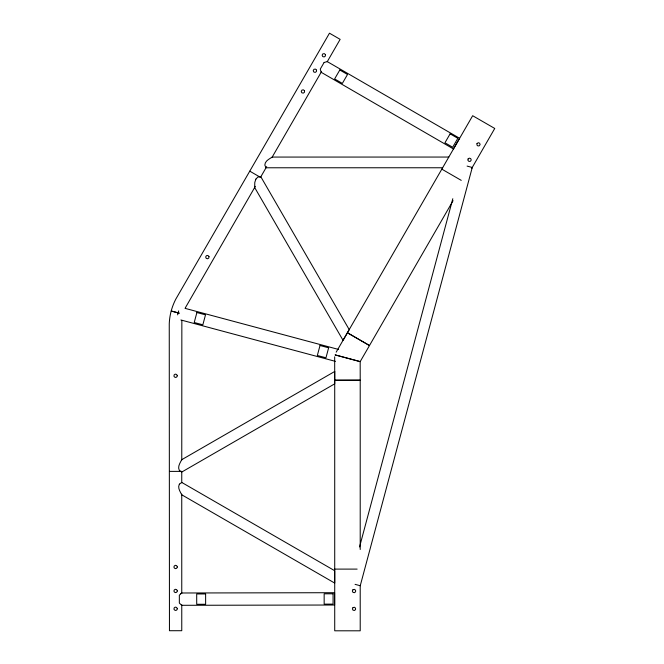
<?xml version="1.0" encoding="UTF-8"?>
<svg xmlns="http://www.w3.org/2000/svg" width="664" height="664" viewBox="0 0 664 664"><rect width="100%" height="100%" fill="white"/><g stroke="black" fill="none" stroke-linecap="round" stroke-linejoin="round"><path stroke-width="1" d="M181.762 460.036L181.853 320.72M177.612 314.852L178.674 310.885M359.548 546.937L452.806 198.727M255.349 186.31L185.281 307.922M327.211 61.76L340.142 39.359L329.477 33.2L175.935 298.9C171.868 306.61 169.586 315.151 169.254 323.866L169.453 630.717L181.762 630.709L181.762 604.846M260.495 177.346L266.704 166.598M271.875 157.634L321.525 71.612M336.2 352.136L472.668 115.719L494.746 128.459L471.623 168.54M453.08 200.669L369.499 345.512L347.77 332.971M448.822 157.053L272.207 157.069C269.177 159.078 264.961 160.92 264.82 165.104L266.023 167.776L442.639 167.76M169.436 471.39L181.753 471.382L181.745 482.761M334.722 569.106L357.132 569.106M467.091 166.091L472.262 167.469L360.245 585.723L355.074 584.345M185.065 308.353L338.64 349.48M180.882 319.973L335.453 361.374M441.834 169.154L461.248 180.359M249.83 171.188L259.782 176.964M347.421 332.772L369.483 345.554L360.154 361.648L335.071 354.883L360.178 361.581L360.212 380.181L334.714 380.231L334.722 630.8L360.212 630.8L360.212 585.557M334.673 356.834L334.714 380.231L360.212 380.206L360.212 549.493M181.745 494.149L181.762 593.467M334.714 371.475L334.714 383.833L181.712 472.071L179.33 470.353C177.354 466.676 180.102 462.966 181.72 459.704L334.714 371.475M208.961 256.47L208.853 257.947L207.624 258.777L206.213 258.346L205.666 256.96L206.413 255.681L207.873 255.457L208.961 256.47M304.544 90.852L304.427 92.329L303.207 93.159L301.788 92.728L301.248 91.35L301.987 90.063L303.456 89.839L304.544 90.852M316.521 70.094L316.413 71.571L315.184 72.409L313.765 71.969L313.225 70.591L313.964 69.305L315.433 69.089L316.521 70.094M325.443 54.639L325.327 56.116L324.107 56.955L322.687 56.515L322.148 55.137L322.887 53.85L324.356 53.635L325.443 54.639M468.062 158.978L467.946 160.456L469.033 161.46L470.502 161.244L471.241 159.958L470.701 158.58L469.282 158.14L468.062 158.978M477.026 143.548L476.918 144.984L477.972 145.956L479.391 145.748L480.113 144.495L479.582 143.158L478.213 142.735L477.026 143.548M196.893 312.536L194.22 322.505L202.844 324.812L205.508 314.844L196.893 312.536M179.371 484.156C177.388 487.824 180.135 491.534 181.753 494.796L334.722 583.092L334.714 570.725L181.753 482.438L179.371 484.156M320.015 345.504L317.342 355.481L325.966 357.788L328.63 347.82L320.015 345.504M255.897 179.097L254.802 182.392L254.636 187.455L343.056 340.341L349.231 329.626L260.811 176.74L257.889 177.039L255.897 179.097M177.288 375.791L176.649 377.127L175.205 377.459L174.043 376.529L174.043 375.052L175.205 374.123L176.649 374.454L177.288 375.791M177.313 566.981L176.665 568.318L175.221 568.65L174.059 567.72L174.059 566.243L175.221 565.313L176.665 565.645L177.313 566.981M177.313 590.943L176.665 592.28L175.221 592.612L174.068 591.682L174.068 590.205L175.221 589.283L176.665 589.607L177.313 590.943M177.313 608.788L176.674 610.125L175.23 610.457L174.068 609.527L174.068 608.05L175.23 607.12L176.674 607.452L177.313 608.788M352.991 589.698L352.343 591.035L352.991 592.371L354.435 592.695L355.597 591.773L355.597 590.288L354.435 589.366L352.991 589.698M353.024 607.585L352.401 608.88L353.024 610.174L354.427 610.49L355.547 609.594L355.547 608.158L354.427 607.261L353.024 607.585M339.802 70.002L334.631 78.933L342.35 83.407L347.521 74.468L339.802 70.002M450.117 133.846L444.946 142.777L452.674 147.25L457.845 138.311L450.117 133.846M324.107 62.474L320.28 69.081L321.102 72.243L453.429 148.943L459.604 138.286L327.252 61.594L324.107 62.474M180.757 593.815L179.338 595.243L179.355 603.061L181.637 605.302L334.606 605.02L334.581 592.703L181.621 592.994L180.757 593.815M205.616 593.956L196.693 593.965L196.71 604.29L205.632 604.281L205.616 593.956M333.079 593.799L324.156 593.807L324.165 604.132L333.087 604.124L333.079 593.799M179.155 313.126L171.221 311.018L179.147 313.151"/></g></svg>
